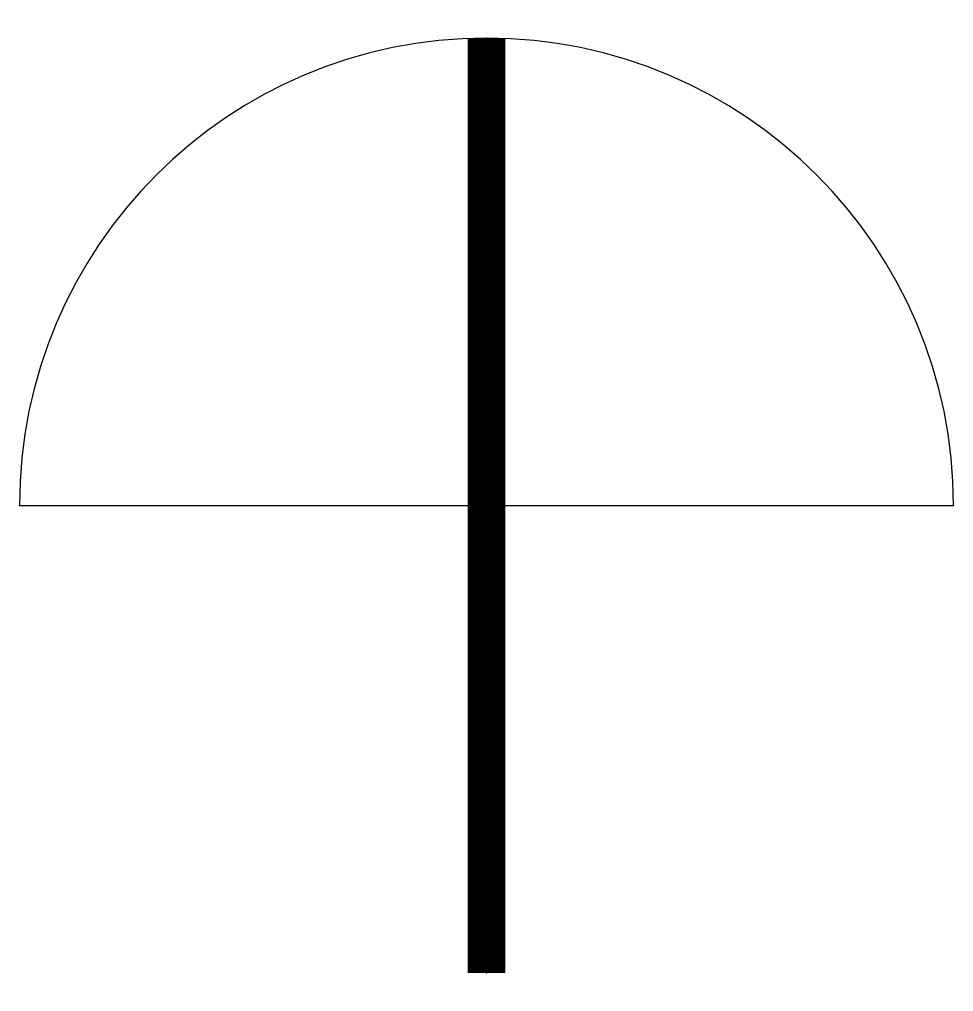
# Model space of a CAD drawing. Header units: millimetres. Extents: x -250 to 250, y -10 to 510.
import ezdxf
from ezdxf.enums import TextEntityAlignment as Align

# ---------------------------------------------------------------- set-up
doc = ezdxf.new("R2010")
doc.units = ezdxf.units.MM
doc.styles.add('_TEL_DIM', font='SIMPLEX', dxfattribs={"width": 0.8, "height": 3.5, "bigfont": 'HZTXT'})

msp = doc.modelspace()

# ---------------------------------------------------------------- linework, layer by layer
for p, q in [((0, 0), (0, 500)), ((-250, 250), (250, 250))]:
    msp.add_line(p, q)
at = {"const_width": 20}
msp.add_lwpolyline([(0, 0), (0, 500)], dxfattribs=at)
msp.add_arc((0, 250), 250, 0, 180)
for p in [(0, 500), (-250, 250), (250, 250), (0, 0)]:
    msp.add_point(p)

# ---------------------------------------------------------------- texts
at = {"color": 7, "style": '_TEL_DIM', "flags": 1}
msp.add_attdef('A', text='', height=0.01, dxfattribs=at).set_placement((0, 0), align=Align.MIDDLE_CENTER)

doc.saveas('drawing.dxf')
